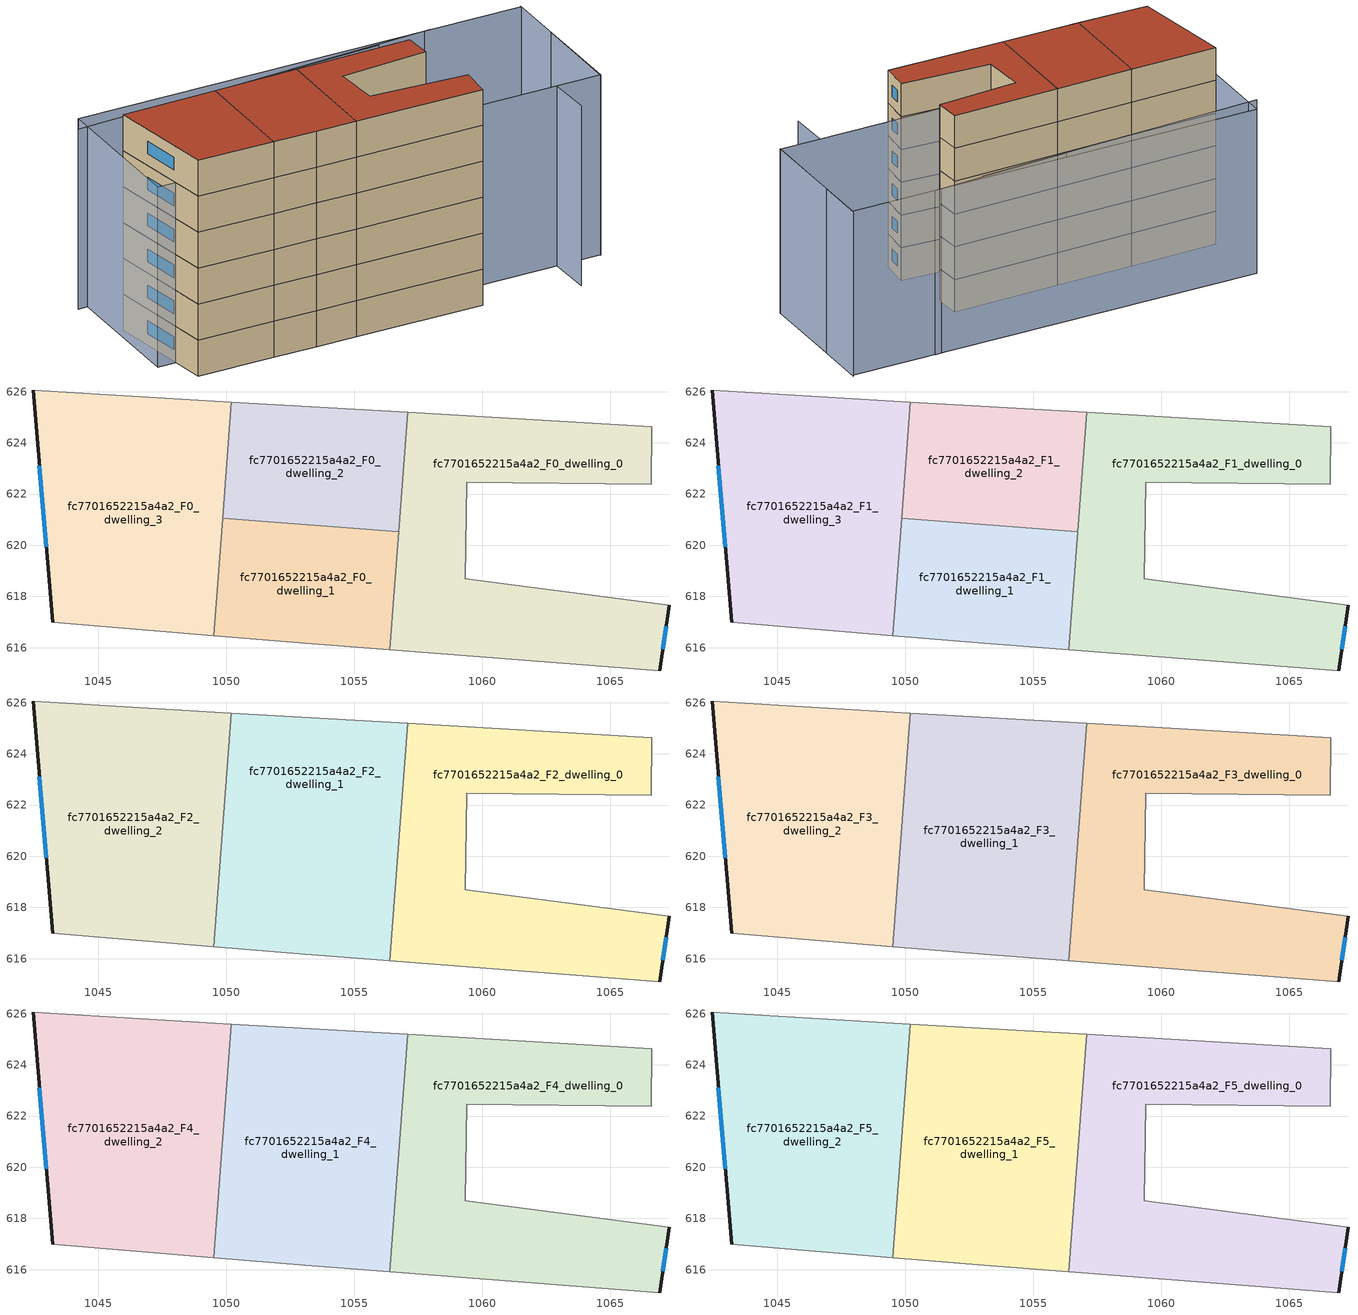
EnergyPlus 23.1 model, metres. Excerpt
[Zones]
fc7701652215a4a2_F0_dwelling_0
 floor ground (EU_floor_Construction): 1066.63,624.63 1066.61,622.38 1059.4,622.47 1059.35,618.7 1067.3,617.67 1066.94,615.11 1056.4,615.91 1057.1,625.19 z0
 wall outside (EU_wall_Construction): 1066.94,615.11 1067.3,617.67 z0:3
 wall adiabatic (EU_wall_Construction): 1067.3,617.67 1059.35,618.7 1059.4,622.47 1066.61,622.38 1066.63,624.63 1057.1,625.19 / 1056.4,615.91 1066.94,615.11 z0:3
 wall to fc7701652215a4a2_F0_dwelling_2 (EU_wall_Construction): 1057.1,625.19 1056.75,620.52 z0:3
 wall to fc7701652215a4a2_F0_dwelling_1 (EU_wall_Construction): 1056.75,620.52 1056.4,615.91 z0:3
 window (EU_Window_Construction): 1067.06,615.94 1067.18,616.83 z0.98:2.02
fc7701652215a4a2_F0_dwelling_1
 floor ground (EU_floor_Construction): 1056.75,620.52 1056.4,615.91 1053.09,616.17 1049.52,616.46 1049.86,621.05 z0
 wall adiabatic (EU_wall_Construction): 1049.52,616.46 1053.09,616.17 1056.4,615.91 z0:3
 wall to fc7701652215a4a2_F0_dwelling_2 (EU_wall_Construction): 1056.75,620.52 1049.86,621.05 z0:3
 wall to fc7701652215a4a2_F0_dwelling_3 (EU_wall_Construction): 1049.86,621.05 1049.52,616.46 z0:3
fc7701652215a4a2_F0_dwelling_2
 floor ground (EU_floor_Construction): 1057.1,625.19 1056.75,620.52 1049.86,621.05 1050.21,625.59 z0
 wall adiabatic (EU_wall_Construction): 1057.1,625.19 1050.21,625.59 z0:3
 wall to fc7701652215a4a2_F0_dwelling_3 (EU_wall_Construction): 1050.21,625.59 1049.86,621.05 z0:3
fc7701652215a4a2_F0_dwelling_3
 floor ground (EU_floor_Construction): 1050.21,625.59 1049.52,616.46 1043.24,616.99 1042.46,626.05 z0
 wall outside (EU_wall_Construction): 1042.46,626.05 1043.24,616.99 z0:3
 wall adiabatic (EU_wall_Construction): 1043.24,616.99 1049.52,616.46 / 1050.21,625.59 1042.46,626.05 z0:3
 window (EU_Window_Construction): 1042.71,623.1 1042.99,619.93 z0.98:2.02
fc7701652215a4a2_F1_dwelling_0
 floor to fc7701652215a4a2_F0_dwelling_0 (EU_floor_Construction): 1066.63,624.63 1066.61,622.38 1059.4,622.47 1059.35,618.7 1067.3,617.67 1066.94,615.11 1056.4,615.91 1057.1,625.19 z3
 wall outside (EU_wall_Construction): 1066.94,615.11 1067.3,617.67 z3:6
 wall adiabatic (EU_wall_Construction): 1067.3,617.67 1059.35,618.7 1059.4,622.47 1066.61,622.38 1066.63,624.63 1057.1,625.19 / 1056.4,615.91 1066.94,615.11 z3:6
 wall to fc7701652215a4a2_F1_dwelling_2 (EU_wall_Construction): 1057.1,625.19 1056.75,620.52 z3:6
 wall to fc7701652215a4a2_F1_dwelling_1 (EU_wall_Construction): 1056.75,620.52 1056.4,615.91 z3:6
 window (EU_Window_Construction): 1067.06,615.94 1067.18,616.83 z3.98:5.02
fc7701652215a4a2_F1_dwelling_1
 floor to fc7701652215a4a2_F0_dwelling_1 (EU_floor_Construction): 1056.75,620.52 1056.4,615.91 1053.09,616.17 1049.51,616.46 1049.86,621.05 z3
 wall adiabatic (EU_wall_Construction): 1049.52,616.46 1053.09,616.17 1056.4,615.91 z3:6
 wall to fc7701652215a4a2_F1_dwelling_2 (EU_wall_Construction): 1056.75,620.52 1049.86,621.05 z3:6
 wall to fc7701652215a4a2_F1_dwelling_3 (EU_wall_Construction): 1049.86,621.05 1049.52,616.46 z3:6
fc7701652215a4a2_F1_dwelling_2
 floor to fc7701652215a4a2_F0_dwelling_2 (EU_floor_Construction): 1057.1,625.19 1056.75,620.52 1049.86,621.05 1050.21,625.59 z3
 wall adiabatic (EU_wall_Construction): 1057.1,625.19 1050.21,625.59 z3:6
 wall to fc7701652215a4a2_F1_dwelling_3 (EU_wall_Construction): 1050.21,625.59 1049.86,621.05 z3:6
fc7701652215a4a2_F1_dwelling_3
 floor to fc7701652215a4a2_F0_dwelling_3 (EU_floor_Construction): 1050.21,625.59 1049.51,616.46 1043.24,616.99 1042.46,626.05 z3
 wall outside (EU_wall_Construction): 1042.46,626.05 1043.24,616.99 z3:6
 wall adiabatic (EU_wall_Construction): 1043.24,616.99 1049.52,616.46 / 1050.21,625.59 1042.46,626.05 z3:6
 window (EU_Window_Construction): 1042.71,623.1 1042.99,619.93 z3.98:5.02
fc7701652215a4a2_F2_dwelling_0
 floor to fc7701652215a4a2_F1_dwelling_0 (EU_floor_Construction): 1066.63,624.63 1066.61,622.38 1059.4,622.47 1059.35,618.7 1067.3,617.67 1066.94,615.11 1056.4,615.91 1057.1,625.19 z6
 wall outside (EU_wall_Construction): 1066.94,615.11 1067.3,617.67 z6:9
 wall adiabatic (EU_wall_Construction): 1067.3,617.67 1059.35,618.7 1059.4,622.47 1066.61,622.38 1066.63,624.63 1057.1,625.19 / 1056.4,615.91 1066.94,615.11 z6:9
 wall to fc7701652215a4a2_F2_dwelling_1 (EU_wall_Construction): 1057.1,625.19 1056.4,615.91 z6:9
 window (EU_Window_Construction): 1067.06,615.94 1067.18,616.83 z6.98:8.02
fc7701652215a4a2_F2_dwelling_1
 floor to fc7701652215a4a2_F1_dwelling_1 (EU_floor_Construction): 1056.75,620.52 1056.4,615.91 1053.09,616.17 1049.51,616.46 1049.86,621.05 z6
 floor to fc7701652215a4a2_F1_dwelling_2 (EU_floor_Construction): 1057.1,625.19 1056.75,620.52 1049.86,621.05 1050.21,625.59 z6
 wall adiabatic (EU_wall_Construction): 1049.52,616.46 1053.09,616.17 1056.4,615.91 / 1057.1,625.19 1050.21,625.59 z6:9
 wall to fc7701652215a4a2_F2_dwelling_2 (EU_wall_Construction): 1050.21,625.59 1049.52,616.46 z6:9
fc7701652215a4a2_F2_dwelling_2
 floor to fc7701652215a4a2_F1_dwelling_3 (EU_floor_Construction): 1050.21,625.59 1049.51,616.46 1043.24,616.99 1042.46,626.05 z6
 wall outside (EU_wall_Construction): 1042.46,626.05 1043.24,616.99 z6:9
 wall adiabatic (EU_wall_Construction): 1043.24,616.99 1049.52,616.46 / 1050.21,625.59 1042.46,626.05 z6:9
 window (EU_Window_Construction): 1042.71,623.1 1042.99,619.93 z6.98:8.02
fc7701652215a4a2_F3_dwelling_0
 floor to fc7701652215a4a2_F2_dwelling_0 (EU_floor_Construction): 1066.63,624.63 1066.61,622.38 1059.4,622.47 1059.35,618.7 1067.3,617.67 1066.94,615.11 1056.4,615.91 1057.1,625.19 z9
 wall outside (EU_wall_Construction): 1066.94,615.11 1067.3,617.67 z9:12
 wall adiabatic (EU_wall_Construction): 1067.3,617.67 1059.35,618.7 1059.4,622.47 1066.61,622.38 1066.63,624.63 1057.1,625.19 / 1056.4,615.91 1066.94,615.11 z9:12
 wall to fc7701652215a4a2_F3_dwelling_1 (EU_wall_Construction): 1057.1,625.19 1056.4,615.91 z9:12
 window (EU_Window_Construction): 1067.06,615.94 1067.18,616.83 z9.98:11.02
fc7701652215a4a2_F3_dwelling_1
 floor to fc7701652215a4a2_F2_dwelling_1 (EU_floor_Construction): 1057.1,625.19 1056.4,615.91 1053.09,616.17 1049.51,616.46 1050.21,625.59 z9
 wall adiabatic (EU_wall_Construction): 1049.52,616.46 1053.09,616.17 1056.4,615.91 / 1057.1,625.19 1050.21,625.59 z9:12
 wall to fc7701652215a4a2_F3_dwelling_2 (EU_wall_Construction): 1050.21,625.59 1049.52,616.46 z9:12
fc7701652215a4a2_F3_dwelling_2
 floor to fc7701652215a4a2_F2_dwelling_2 (EU_floor_Construction): 1050.21,625.59 1049.51,616.46 1043.24,616.99 1042.46,626.05 z9
 wall outside (EU_wall_Construction): 1042.46,626.05 1043.24,616.99 z9:12
 wall adiabatic (EU_wall_Construction): 1043.24,616.99 1049.52,616.46 / 1050.21,625.59 1042.46,626.05 z9:12
 window (EU_Window_Construction): 1042.71,623.1 1042.99,619.93 z9.98:11.02
fc7701652215a4a2_F4_dwelling_0
 floor to fc7701652215a4a2_F3_dwelling_0 (EU_floor_Construction): 1066.63,624.63 1066.61,622.38 1059.4,622.47 1059.35,618.7 1067.3,617.67 1066.94,615.11 1056.4,615.91 1057.1,625.19 z12
 wall outside (EU_wall_Construction): 1066.94,615.11 1067.3,617.67 z12:15
 wall adiabatic (EU_wall_Construction): 1067.3,617.67 1059.35,618.7 1059.4,622.47 1066.61,622.38 1066.63,624.63 1057.1,625.19 / 1056.4,615.91 1066.94,615.11 z12:15
 wall to fc7701652215a4a2_F4_dwelling_1 (EU_wall_Construction): 1057.1,625.19 1056.4,615.91 z12:15
 window (EU_Window_Construction): 1067.06,615.94 1067.18,616.83 z12.98:14.02
fc7701652215a4a2_F4_dwelling_1
 floor to fc7701652215a4a2_F3_dwelling_1 (EU_floor_Construction): 1057.1,625.19 1056.4,615.91 1053.09,616.17 1049.51,616.46 1050.21,625.59 z12
 wall adiabatic (EU_wall_Construction): 1049.52,616.46 1053.09,616.17 1056.4,615.91 / 1057.1,625.19 1050.21,625.59 z12:15
 wall to fc7701652215a4a2_F4_dwelling_2 (EU_wall_Construction): 1050.21,625.59 1049.52,616.46 z12:15
fc7701652215a4a2_F4_dwelling_2
 floor to fc7701652215a4a2_F3_dwelling_2 (EU_floor_Construction): 1050.21,625.59 1049.51,616.46 1043.24,616.99 1042.46,626.05 z12
 wall outside (EU_wall_Construction): 1042.46,626.05 1043.24,616.99 z12:15
 wall adiabatic (EU_wall_Construction): 1043.24,616.99 1049.52,616.46 / 1050.21,625.59 1042.46,626.05 z12:15
 window (EU_Window_Construction): 1042.71,623.1 1042.99,619.93 z12.98:14.02
fc7701652215a4a2_F5_dwelling_0
 floor to fc7701652215a4a2_F4_dwelling_0 (EU_floor_Construction): 1066.63,624.63 1066.61,622.38 1059.4,622.47 1059.35,618.7 1067.3,617.67 1066.94,615.11 1056.4,615.91 1057.1,625.19 z15
 wall outside (EU_wall_Construction): 1066.94,615.11 1067.3,617.67 z15:18
 wall adiabatic (EU_wall_Construction): 1067.3,617.67 1059.35,618.7 1059.4,622.47 1066.61,622.38 1066.63,624.63 1057.1,625.19 / 1056.4,615.91 1066.94,615.11 z15:18
 wall to fc7701652215a4a2_F5_dwelling_1 (EU_wall_Construction): 1057.1,625.19 1056.4,615.91 z15:18
 window (EU_Window_Construction): 1067.06,615.94 1067.18,616.83 z15.98:17.02
 roof outside (EU_roof_Construction): 1066.94,615.11 1067.3,617.67 1059.35,618.7 1059.4,622.47 1066.61,622.38 1066.63,624.63 1057.1,625.19 1056.4,615.91 z18
fc7701652215a4a2_F5_dwelling_1
 floor to fc7701652215a4a2_F4_dwelling_1 (EU_floor_Construction): 1057.1,625.19 1056.4,615.91 1053.09,616.17 1049.51,616.46 1050.21,625.59 z15
 wall adiabatic (EU_wall_Construction): 1049.52,616.46 1053.09,616.17 1056.4,615.91 / 1057.1,625.19 1050.21,625.59 z15:18
 wall to fc7701652215a4a2_F5_dwelling_2 (EU_wall_Construction): 1050.21,625.59 1049.52,616.46 z15:18
 roof outside (EU_roof_Construction): 1056.4,615.91 1057.1,625.19 1050.21,625.59 1049.52,616.46 1053.09,616.17 z18
fc7701652215a4a2_F5_dwelling_2
 floor to fc7701652215a4a2_F4_dwelling_2 (EU_floor_Construction): 1050.21,625.59 1049.51,616.46 1043.24,616.99 1042.46,626.05 z15
 wall outside (EU_wall_Construction): 1042.46,626.05 1043.24,616.99 z15:18
 wall adiabatic (EU_wall_Construction): 1043.24,616.99 1049.52,616.46 / 1050.21,625.59 1042.46,626.05 z15:18
 window (EU_Window_Construction): 1042.71,623.1 1042.99,619.93 z15.98:17.02
 roof outside (EU_roof_Construction): 1049.52,616.46 1050.21,625.59 1042.46,626.05 1043.24,616.99 z18
shading: 1074.74,613.82 1074.92,617.4 / 1078.56,617.05 1079.51,629.51 / 1067.35,629.95 1041.47,630.69 / 1071.9,629.97 1053.53,630.27 / 1042.36,632.05 1079.48,629.39 / 1079.48,629.39 1078.6,617.14 / 1078.6,617.14 1041.48,619.8 / 1041.48,619.8 1042.36,632.05 z0:15
[Building]
EU S2 Campaign: North Axis=0; Terrain=City; Solar Distribution=FullExterior
[Site:Location]
Bologna: Latitude=44.5; Longitude=11.25; Time Zone=1; Elevation=37
[SizingPeriod:WeatherFileDays]
AnnualSizingPeriod: Begin Month=1; Begin Day of Month=1; End Month=12; End Day of Month=31; Day of Week for Start Day=Monday; Use Weather File Daylight Saving Period=No; Use Weather File Rain and Snow Indicators=No
[MATERIAL]
EU_InternalMass_Material: Roughness=MediumRough; Thickness=0.1; Conductivity=1; Density=1800; Specific Heat=900; Thermal Absorptance=0.9; Solar Absorptance=0.7; Visible Absorptance=0.7
[MATERIAL:NOMASS] Roughness=MediumRough; Thermal Absorptance=0.9; Solar Absorptance=0.7; Visible Absorptance=0.7
Name | Thermal Resistance
EU_wall_NoMass | 0.905828
EU_roof_NoMass | 0.37593
EU_floor_NoMass | 0.67114
[WINDOWMATERIAL:SIMPLEGLAZINGSYSTEM]
EU_Window_SimpleGlazing: UFactor=4.52486; Solar Heat Gain Coefficient=0.85; Visible Transmittance=0.85
[CONSTRUCTION]
EU_wall_Construction: EU_wall_NoMass
EU_roof_Construction: EU_roof_NoMass
EU_floor_Construction: EU_floor_NoMass
EU_Window_Construction: EU_Window_SimpleGlazing
EU_InternalMass_Construction: EU_InternalMass_Material
[ZONE] Type=1; Multiplier=1; Ceiling Height=autocalculate; Floor Area=autocalculate; Part of Total Floor Area=Yes
Name | Volume
fc7701652215a4a2_F0_dwelling_0 | 191.233
fc7701652215a4a2_F1_dwelling_0; fc7701652215a4a2_F2_dwelling_0; fc7701652215a4a2_F3_dwelling_0; fc7701652215a4a2_F4_dwelling_0; fc7701652215a4a2_F5_dwelling_0 | 191.232
fc7701652215a4a2_F0_dwelling_1 | 95.6169
fc7701652215a4a2_F1_dwelling_1 | 95.6177
fc7701652215a4a2_F2_dwelling_1 | 191.238
fc7701652215a4a2_F3_dwelling_1; fc7701652215a4a2_F4_dwelling_1; fc7701652215a4a2_F5_dwelling_1 | 191.25
fc7701652215a4a2_F0_dwelling_2; fc7701652215a4a2_F1_dwelling_2 | 95.6199
fc7701652215a4a2_F2_dwelling_2; fc7701652215a4a2_F3_dwelling_2; fc7701652215a4a2_F4_dwelling_2; fc7701652215a4a2_F5_dwelling_2; fc7701652215a4a2_F1_dwelling_3 | 191.23
fc7701652215a4a2_F0_dwelling_3 | 191.228
[INTERNALMASS] Construction=EU_InternalMass_Construction
Name | Zone or ZoneList | Surface Area
fc7701652215a4a2_F0_dwelling_0_EU_InternalMass | fc7701652215a4a2_F0_dwelling_0 | 63.7443
fc7701652215a4a2_F0_dwelling_1_EU_InternalMass | fc7701652215a4a2_F0_dwelling_1 | 31.8724
fc7701652215a4a2_F0_dwelling_2_EU_InternalMass | fc7701652215a4a2_F0_dwelling_2 | 31.8733
fc7701652215a4a2_F0_dwelling_3_EU_InternalMass | fc7701652215a4a2_F0_dwelling_3 | 63.7431
fc7701652215a4a2_F1_dwelling_0_EU_InternalMass | fc7701652215a4a2_F1_dwelling_0 | 63.7443
fc7701652215a4a2_F1_dwelling_1_EU_InternalMass | fc7701652215a4a2_F1_dwelling_1 | 31.8724
fc7701652215a4a2_F1_dwelling_2_EU_InternalMass | fc7701652215a4a2_F1_dwelling_2 | 31.8733
fc7701652215a4a2_F1_dwelling_3_EU_InternalMass | fc7701652215a4a2_F1_dwelling_3 | 63.7431
fc7701652215a4a2_F2_dwelling_0_EU_InternalMass | fc7701652215a4a2_F2_dwelling_0 | 63.7443
fc7701652215a4a2_F2_dwelling_1_EU_InternalMass | fc7701652215a4a2_F2_dwelling_1 | 63.7499
fc7701652215a4a2_F2_dwelling_2_EU_InternalMass | fc7701652215a4a2_F2_dwelling_2 | 63.7431
fc7701652215a4a2_F3_dwelling_0_EU_InternalMass | fc7701652215a4a2_F3_dwelling_0 | 63.7443
fc7701652215a4a2_F3_dwelling_1_EU_InternalMass | fc7701652215a4a2_F3_dwelling_1 | 63.7499
fc7701652215a4a2_F3_dwelling_2_EU_InternalMass | fc7701652215a4a2_F3_dwelling_2 | 63.7431
fc7701652215a4a2_F4_dwelling_0_EU_InternalMass | fc7701652215a4a2_F4_dwelling_0 | 63.7443
fc7701652215a4a2_F4_dwelling_1_EU_InternalMass | fc7701652215a4a2_F4_dwelling_1 | 63.7499
fc7701652215a4a2_F4_dwelling_2_EU_InternalMass | fc7701652215a4a2_F4_dwelling_2 | 63.7431
fc7701652215a4a2_F5_dwelling_0_EU_InternalMass | fc7701652215a4a2_F5_dwelling_0 | 63.7443
fc7701652215a4a2_F5_dwelling_1_EU_InternalMass | fc7701652215a4a2_F5_dwelling_1 | 63.7499
fc7701652215a4a2_F5_dwelling_2_EU_InternalMass | fc7701652215a4a2_F5_dwelling_2 | 63.7431
[OTHEREQUIPMENT] Fuel Type=Electricity; Design Level Calculation Method=Watts/Area; Power per Zone Floor Area=1; Fraction Latent=0; Fraction Radiant=0; Fraction Lost=0; Carbon Dioxide Generation Rate=0; EndUse Subcategory=EU_Step8_InternalGains
Name | Zone or ZoneList or Space or SpaceList | Schedule
EU_Step8_InternalGain_fc7701652215a4a2_F0_dwelling_0_f000 | fc7701652215a4a2_F0_dwelling_0 | EU_Step8_GainSchedule_fc7701652215a4a2_F0_dwelling_0_f000
EU_Step8_InternalGain_fc7701652215a4a2_F0_dwelling_1_f000 | fc7701652215a4a2_F0_dwelling_1 | EU_Step8_GainSchedule_fc7701652215a4a2_F0_dwelling_1_f000
EU_Step8_InternalGain_fc7701652215a4a2_F0_dwelling_2_f000 | fc7701652215a4a2_F0_dwelling_2 | EU_Step8_GainSchedule_fc7701652215a4a2_F0_dwelling_2_f000
EU_Step8_InternalGain_fc7701652215a4a2_F0_dwelling_3_f000 | fc7701652215a4a2_F0_dwelling_3 | EU_Step8_GainSchedule_fc7701652215a4a2_F0_dwelling_3_f000
EU_Step8_InternalGain_fc7701652215a4a2_F1_dwelling_0_f000 | fc7701652215a4a2_F1_dwelling_0 | EU_Step8_GainSchedule_fc7701652215a4a2_F1_dwelling_0_f000
EU_Step8_InternalGain_fc7701652215a4a2_F1_dwelling_1_f000 | fc7701652215a4a2_F1_dwelling_1 | EU_Step8_GainSchedule_fc7701652215a4a2_F1_dwelling_1_f000
EU_Step8_InternalGain_fc7701652215a4a2_F1_dwelling_2_f000 | fc7701652215a4a2_F1_dwelling_2 | EU_Step8_GainSchedule_fc7701652215a4a2_F1_dwelling_2_f000
EU_Step8_InternalGain_fc7701652215a4a2_F1_dwelling_3_f000 | fc7701652215a4a2_F1_dwelling_3 | EU_Step8_GainSchedule_fc7701652215a4a2_F1_dwelling_3_f000
EU_Step8_InternalGain_fc7701652215a4a2_F2_dwelling_0_f000 | fc7701652215a4a2_F2_dwelling_0 | EU_Step8_GainSchedule_fc7701652215a4a2_F2_dwelling_0_f000
EU_Step8_InternalGain_fc7701652215a4a2_F2_dwelling_1_f000 | fc7701652215a4a2_F2_dwelling_1 | EU_Step8_GainSchedule_fc7701652215a4a2_F2_dwelling_1_f000
EU_Step8_InternalGain_fc7701652215a4a2_F2_dwelling_2_f000 | fc7701652215a4a2_F2_dwelling_2 | EU_Step8_GainSchedule_fc7701652215a4a2_F2_dwelling_2_f000
EU_Step8_InternalGain_fc7701652215a4a2_F3_dwelling_0_f000 | fc7701652215a4a2_F3_dwelling_0 | EU_Step8_GainSchedule_fc7701652215a4a2_F3_dwelling_0_f000
EU_Step8_InternalGain_fc7701652215a4a2_F3_dwelling_1_f000 | fc7701652215a4a2_F3_dwelling_1 | EU_Step8_GainSchedule_fc7701652215a4a2_F3_dwelling_1_f000
EU_Step8_InternalGain_fc7701652215a4a2_F3_dwelling_2_f000 | fc7701652215a4a2_F3_dwelling_2 | EU_Step8_GainSchedule_fc7701652215a4a2_F3_dwelling_2_f000
EU_Step8_InternalGain_fc7701652215a4a2_F4_dwelling_0_f000 | fc7701652215a4a2_F4_dwelling_0 | EU_Step8_GainSchedule_fc7701652215a4a2_F4_dwelling_0_f000
EU_Step8_InternalGain_fc7701652215a4a2_F4_dwelling_1_f000 | fc7701652215a4a2_F4_dwelling_1 | EU_Step8_GainSchedule_fc7701652215a4a2_F4_dwelling_1_f000
EU_Step8_InternalGain_fc7701652215a4a2_F4_dwelling_2_f000 | fc7701652215a4a2_F4_dwelling_2 | EU_Step8_GainSchedule_fc7701652215a4a2_F4_dwelling_2_f000
EU_Step8_InternalGain_fc7701652215a4a2_F5_dwelling_0_f000 | fc7701652215a4a2_F5_dwelling_0 | EU_Step8_GainSchedule_fc7701652215a4a2_F5_dwelling_0_f000
EU_Step8_InternalGain_fc7701652215a4a2_F5_dwelling_1_f000 | fc7701652215a4a2_F5_dwelling_1 | EU_Step8_GainSchedule_fc7701652215a4a2_F5_dwelling_1_f000
EU_Step8_InternalGain_fc7701652215a4a2_F5_dwelling_2_f000 | fc7701652215a4a2_F5_dwelling_2 | EU_Step8_GainSchedule_fc7701652215a4a2_F5_dwelling_2_f000
[ZONEVENTILATION:DESIGNFLOWRATE] Schedule=EU_AlwaysOn; Design Flow Rate Calculation Method=AirChanges/Hour; Air Changes per Hour=0.73129; Ventilation Type=Natural; Fan Pressure Rise=0; Fan Total Efficiency=1; Constant Term Coefficient=1; Temperature Term Coefficient=0; Velocity Term Coefficient=0; Velocity Squared Term Coefficient=0; Minimum Indoor Temperature=-100; Maximum Indoor Temperature=100; Delta Temperature=-100; Minimum Outdoor Temperature=-100; Maximum Outdoor Temperature=100; Maximum Wind Speed=40
Name | Zone or ZoneList or Space or SpaceList
EU_ConstantAir_fc7701652215a4a2_F0_dwelling_0 | fc7701652215a4a2_F0_dwelling_0
EU_ConstantAir_fc7701652215a4a2_F0_dwelling_1 | fc7701652215a4a2_F0_dwelling_1
EU_ConstantAir_fc7701652215a4a2_F0_dwelling_2 | fc7701652215a4a2_F0_dwelling_2
EU_ConstantAir_fc7701652215a4a2_F0_dwelling_3 | fc7701652215a4a2_F0_dwelling_3
EU_ConstantAir_fc7701652215a4a2_F1_dwelling_0 | fc7701652215a4a2_F1_dwelling_0
EU_ConstantAir_fc7701652215a4a2_F1_dwelling_1 | fc7701652215a4a2_F1_dwelling_1
EU_ConstantAir_fc7701652215a4a2_F1_dwelling_2 | fc7701652215a4a2_F1_dwelling_2
EU_ConstantAir_fc7701652215a4a2_F1_dwelling_3 | fc7701652215a4a2_F1_dwelling_3
EU_ConstantAir_fc7701652215a4a2_F2_dwelling_0 | fc7701652215a4a2_F2_dwelling_0
EU_ConstantAir_fc7701652215a4a2_F2_dwelling_1 | fc7701652215a4a2_F2_dwelling_1
EU_ConstantAir_fc7701652215a4a2_F2_dwelling_2 | fc7701652215a4a2_F2_dwelling_2
EU_ConstantAir_fc7701652215a4a2_F3_dwelling_0 | fc7701652215a4a2_F3_dwelling_0
EU_ConstantAir_fc7701652215a4a2_F3_dwelling_1 | fc7701652215a4a2_F3_dwelling_1
EU_ConstantAir_fc7701652215a4a2_F3_dwelling_2 | fc7701652215a4a2_F3_dwelling_2
EU_ConstantAir_fc7701652215a4a2_F4_dwelling_0 | fc7701652215a4a2_F4_dwelling_0
EU_ConstantAir_fc7701652215a4a2_F4_dwelling_1 | fc7701652215a4a2_F4_dwelling_1
EU_ConstantAir_fc7701652215a4a2_F4_dwelling_2 | fc7701652215a4a2_F4_dwelling_2
EU_ConstantAir_fc7701652215a4a2_F5_dwelling_0 | fc7701652215a4a2_F5_dwelling_0
EU_ConstantAir_fc7701652215a4a2_F5_dwelling_1 | fc7701652215a4a2_F5_dwelling_1
EU_ConstantAir_fc7701652215a4a2_F5_dwelling_2 | fc7701652215a4a2_F5_dwelling_2
[HVACTEMPLATE:THERMOSTAT] Constant Heating Setpoint=20; Constant Cooling Setpoint=50
EU_HeatOnly_fc7701652215a4a2_F0_dwelling_0; EU_HeatOnly_fc7701652215a4a2_F0_dwelling_1; EU_HeatOnly_fc7701652215a4a2_F0_dwelling_2; EU_HeatOnly_fc7701652215a4a2_F0_dwelling_3; EU_HeatOnly_fc7701652215a4a2_F1_dwelling_0; EU_HeatOnly_fc7701652215a4a2_F1_dwelling_1; EU_HeatOnly_fc7701652215a4a2_F1_dwelling_2; EU_HeatOnly_fc7701652215a4a2_F1_dwelling_3; EU_HeatOnly_fc7701652215a4a2_F2_dwelling_0; EU_HeatOnly_fc7701652215a4a2_F2_dwelling_1; EU_HeatOnly_fc7701652215a4a2_F2_dwelling_2; EU_HeatOnly_fc7701652215a4a2_F3_dwelling_0; EU_HeatOnly_fc7701652215a4a2_F3_dwelling_1; EU_HeatOnly_fc7701652215a4a2_F3_dwelling_2; EU_HeatOnly_fc7701652215a4a2_F4_dwelling_0; EU_HeatOnly_fc7701652215a4a2_F4_dwelling_1; EU_HeatOnly_fc7701652215a4a2_F4_dwelling_2; EU_HeatOnly_fc7701652215a4a2_F5_dwelling_0; EU_HeatOnly_fc7701652215a4a2_F5_dwelling_1; EU_HeatOnly_fc7701652215a4a2_F5_dwelling_2
[HVACTEMPLATE:ZONE:IDEALLOADSAIRSYSTEM] System Availability Schedule=EU_AlwaysOn; Maximum Heating Supply Air Temperature=50; Minimum Cooling Supply Air Temperature=13; Maximum Heating Supply Air Humidity Ratio=0.0156; Minimum Cooling Supply Air Humidity Ratio=0.0077; Heating Limit=NoLimit; Cooling Limit=NoLimit; Heating Availability Schedule=EU_AlwaysOn; Cooling Availability Schedule=EU_CoolingOff; Dehumidification Control Type=ConstantSensibleHeatRatio; Cooling Sensible Heat Ratio=0.7; Dehumidification Setpoint=60; Humidification Control Type=None; Humidification Setpoint=30; Outdoor Air Method=None; Outdoor Air Flow Rate per Person=0.00944; Outdoor Air Flow Rate per Zone Floor Area=0; Outdoor Air Flow Rate per Zone=0; Demand Controlled Ventilation Type=None; Outdoor Air Economizer Type=NoEconomizer; Heat Recovery Type=None; Sensible Heat Recovery Effectiveness=0.7; Latent Heat Recovery Effectiveness=0.65
Name | Template Thermostat
fc7701652215a4a2_F0_dwelling_0 | EU_HeatOnly_fc7701652215a4a2_F0_dwelling_0
fc7701652215a4a2_F0_dwelling_1 | EU_HeatOnly_fc7701652215a4a2_F0_dwelling_1
fc7701652215a4a2_F0_dwelling_2 | EU_HeatOnly_fc7701652215a4a2_F0_dwelling_2
fc7701652215a4a2_F0_dwelling_3 | EU_HeatOnly_fc7701652215a4a2_F0_dwelling_3
fc7701652215a4a2_F1_dwelling_0 | EU_HeatOnly_fc7701652215a4a2_F1_dwelling_0
fc7701652215a4a2_F1_dwelling_1 | EU_HeatOnly_fc7701652215a4a2_F1_dwelling_1
fc7701652215a4a2_F1_dwelling_2 | EU_HeatOnly_fc7701652215a4a2_F1_dwelling_2
fc7701652215a4a2_F1_dwelling_3 | EU_HeatOnly_fc7701652215a4a2_F1_dwelling_3
fc7701652215a4a2_F2_dwelling_0 | EU_HeatOnly_fc7701652215a4a2_F2_dwelling_0
fc7701652215a4a2_F2_dwelling_1 | EU_HeatOnly_fc7701652215a4a2_F2_dwelling_1
fc7701652215a4a2_F2_dwelling_2 | EU_HeatOnly_fc7701652215a4a2_F2_dwelling_2
fc7701652215a4a2_F3_dwelling_0 | EU_HeatOnly_fc7701652215a4a2_F3_dwelling_0
fc7701652215a4a2_F3_dwelling_1 | EU_HeatOnly_fc7701652215a4a2_F3_dwelling_1
fc7701652215a4a2_F3_dwelling_2 | EU_HeatOnly_fc7701652215a4a2_F3_dwelling_2
fc7701652215a4a2_F4_dwelling_0 | EU_HeatOnly_fc7701652215a4a2_F4_dwelling_0
fc7701652215a4a2_F4_dwelling_1 | EU_HeatOnly_fc7701652215a4a2_F4_dwelling_1
fc7701652215a4a2_F4_dwelling_2 | EU_HeatOnly_fc7701652215a4a2_F4_dwelling_2
fc7701652215a4a2_F5_dwelling_0 | EU_HeatOnly_fc7701652215a4a2_F5_dwelling_0
fc7701652215a4a2_F5_dwelling_1 | EU_HeatOnly_fc7701652215a4a2_F5_dwelling_1
fc7701652215a4a2_F5_dwelling_2 | EU_HeatOnly_fc7701652215a4a2_F5_dwelling_2
[SIZING:ZONE] Zone Cooling Design Supply Air Temperature Input Method=SupplyAirTemperature; Zone Cooling Design Supply Air Temperature=13; Zone Heating Design Supply Air Temperature Input Method=SupplyAirTemperature; Zone Heating Design Supply Air Temperature=50; Zone Cooling Design Supply Air Humidity Ratio=0.008; Zone Heating Design Supply Air Humidity Ratio=0.008; Cooling Design Air Flow Method=DesignDay; Cooling Design Air Flow Rate=0; Cooling Minimum Air Flow per Zone Floor Area=0.000762; Cooling Minimum Air Flow=0; Cooling Minimum Air Flow Fraction=0.2; Heating Design Air Flow Method=DesignDay; Heating Design Air Flow Rate=0; Heating Maximum Air Flow per Zone Floor Area=0.002032; Heating Maximum Air Flow=0.141576; Heating Maximum Air Flow Fraction=0.3; Account for Dedicated Outdoor Air System=No; Dedicated Outdoor Air System Control Strategy=NeutralSupplyAir; Dedicated Outdoor Air Low Setpoint Temperature for Design=autosize; Dedicated Outdoor Air High Setpoint Temperature for Design=autosize; Zone Load Sizing Method=Sensible Load Only No Latent Load; Zone Latent Cooling Design Supply Air Humidity Ratio Input Method=HumidityRatioDifference; Zone Cooling Design Supply Air Humidity Ratio Difference=0.005; Zone Latent Heating Design Supply Air Humidity Ratio Input Method=HumidityRatioDifference; Zone Humidification Design Supply Air Humidity Ratio Difference=0.005
fc7701652215a4a2_F0_dwelling_0; fc7701652215a4a2_F0_dwelling_1; fc7701652215a4a2_F0_dwelling_2; fc7701652215a4a2_F0_dwelling_3; fc7701652215a4a2_F1_dwelling_0; fc7701652215a4a2_F1_dwelling_1; fc7701652215a4a2_F1_dwelling_2; fc7701652215a4a2_F1_dwelling_3; fc7701652215a4a2_F2_dwelling_0; fc7701652215a4a2_F2_dwelling_1; fc7701652215a4a2_F2_dwelling_2; fc7701652215a4a2_F3_dwelling_0; fc7701652215a4a2_F3_dwelling_1; fc7701652215a4a2_F3_dwelling_2; fc7701652215a4a2_F4_dwelling_0; fc7701652215a4a2_F4_dwelling_1; fc7701652215a4a2_F4_dwelling_2; fc7701652215a4a2_F5_dwelling_0; fc7701652215a4a2_F5_dwelling_1; fc7701652215a4a2_F5_dwelling_2
[SCHEDULE:CONSTANT]
Name | Hourly Value
EU_AlwaysOn | 1
EU_CoolingOff | 0
[SCHEDULE:FILE] Column Number=1; Rows to Skip at Top=0; Number of Hours of Data=8760; Column Separator=Comma; Interpolate to Timestep=No; Minutes per Item=60; Adjust Schedule for Daylight Savings=Yes
Name | File
EU_Step8_GainSchedule_fc7701652215a4a2_F0_dwelling_0_f000 | ../../schedules/fc7701652215a4a2/fc7701652215a4a2_F0_dwelling_0_f000_gain.csv
EU_Step8_GainSchedule_fc7701652215a4a2_F0_dwelling_1_f000 | ../../schedules/fc7701652215a4a2/fc7701652215a4a2_F0_dwelling_1_f000_gain.csv
EU_Step8_GainSchedule_fc7701652215a4a2_F0_dwelling_2_f000 | ../../schedules/fc7701652215a4a2/fc7701652215a4a2_F0_dwelling_2_f000_gain.csv
EU_Step8_GainSchedule_fc7701652215a4a2_F0_dwelling_3_f000 | ../../schedules/fc7701652215a4a2/fc7701652215a4a2_F0_dwelling_3_f000_gain.csv
EU_Step8_GainSchedule_fc7701652215a4a2_F1_dwelling_0_f000 | ../../schedules/fc7701652215a4a2/fc7701652215a4a2_F1_dwelling_0_f000_gain.csv
EU_Step8_GainSchedule_fc7701652215a4a2_F1_dwelling_1_f000 | ../../schedules/fc7701652215a4a2/fc7701652215a4a2_F1_dwelling_1_f000_gain.csv
EU_Step8_GainSchedule_fc7701652215a4a2_F1_dwelling_2_f000 | ../../schedules/fc7701652215a4a2/fc7701652215a4a2_F1_dwelling_2_f000_gain.csv
EU_Step8_GainSchedule_fc7701652215a4a2_F1_dwelling_3_f000 | ../../schedules/fc7701652215a4a2/fc7701652215a4a2_F1_dwelling_3_f000_gain.csv
EU_Step8_GainSchedule_fc7701652215a4a2_F2_dwelling_0_f000 | ../../schedules/fc7701652215a4a2/fc7701652215a4a2_F2_dwelling_0_f000_gain.csv
EU_Step8_GainSchedule_fc7701652215a4a2_F2_dwelling_1_f000 | ../../schedules/fc7701652215a4a2/fc7701652215a4a2_F2_dwelling_1_f000_gain.csv
EU_Step8_GainSchedule_fc7701652215a4a2_F2_dwelling_2_f000 | ../../schedules/fc7701652215a4a2/fc7701652215a4a2_F2_dwelling_2_f000_gain.csv
EU_Step8_GainSchedule_fc7701652215a4a2_F3_dwelling_0_f000 | ../../schedules/fc7701652215a4a2/fc7701652215a4a2_F3_dwelling_0_f000_gain.csv
EU_Step8_GainSchedule_fc7701652215a4a2_F3_dwelling_1_f000 | ../../schedules/fc7701652215a4a2/fc7701652215a4a2_F3_dwelling_1_f000_gain.csv
EU_Step8_GainSchedule_fc7701652215a4a2_F3_dwelling_2_f000 | ../../schedules/fc7701652215a4a2/fc7701652215a4a2_F3_dwelling_2_f000_gain.csv
EU_Step8_GainSchedule_fc7701652215a4a2_F4_dwelling_0_f000 | ../../schedules/fc7701652215a4a2/fc7701652215a4a2_F4_dwelling_0_f000_gain.csv
EU_Step8_GainSchedule_fc7701652215a4a2_F4_dwelling_1_f000 | ../../schedules/fc7701652215a4a2/fc7701652215a4a2_F4_dwelling_1_f000_gain.csv
EU_Step8_GainSchedule_fc7701652215a4a2_F4_dwelling_2_f000 | ../../schedules/fc7701652215a4a2/fc7701652215a4a2_F4_dwelling_2_f000_gain.csv
EU_Step8_GainSchedule_fc7701652215a4a2_F5_dwelling_0_f000 | ../../schedules/fc7701652215a4a2/fc7701652215a4a2_F5_dwelling_0_f000_gain.csv
EU_Step8_GainSchedule_fc7701652215a4a2_F5_dwelling_1_f000 | ../../schedules/fc7701652215a4a2/fc7701652215a4a2_F5_dwelling_1_f000_gain.csv
EU_Step8_GainSchedule_fc7701652215a4a2_F5_dwelling_2_f000 | ../../schedules/fc7701652215a4a2/fc7701652215a4a2_F5_dwelling_2_f000_gain.csv
